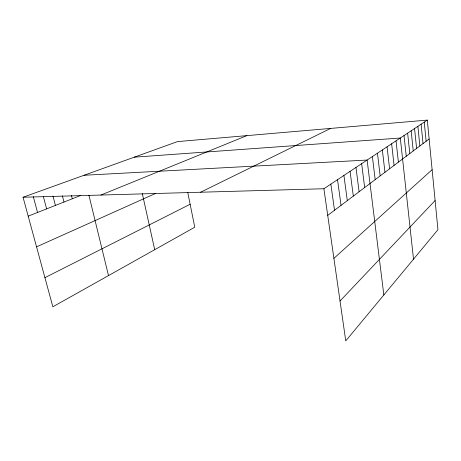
<?xml version="1.0" encoding="UTF-8"?>
<svg xmlns="http://www.w3.org/2000/svg" width="461" height="461" viewBox="0 0 461 461"><rect width="100%" height="100%" fill="white"/><g stroke="black" fill="none" stroke-linecap="round" stroke-linejoin="round"><path stroke-width="0.69" d="M340.028 300.998L435.115 200.529M333.897 258.356L432.118 169.694M327.719 215.396L429.133 138.98M323.893 188.745L427.301 120.102L437.95 229.705L345.762 340.898L323.893 188.745L23.05 197.25L52.848 306.796L194.773 227.221L187.719 192.249M44.924 277.666L190.139 204.263M200.575 192.231L330.646 128.417M36.546 246.854L155.806 193.349M100.919 195.049L246.86 135.632M28.19 216.14L80.375 195.602M23.05 197.25L177.502 141.596L427.301 120.102M134.26 157.178L400.304 138.023L413.517 259.174M84.035 175.272L367.112 160.053L383.834 294.971M33.29 196.588L37.537 212.463M43.386 196.634L46.613 208.891M52.98 196.017L55.424 205.427M62.396 195.856L63.981 202.056M71.438 195.383L72.296 198.783M88.898 195.205L108.502 275.592M142.311 193.614L154.706 249.683M330.848 184.123L334.525 210.274M337.521 179.698L341.048 205.358M343.918 175.451L347.306 200.639M350.06 171.371L353.322 196.109M355.967 167.452L359.102 191.753M361.649 163.684L364.668 187.558M372.379 156.556L375.185 179.634M377.455 153.19L380.164 175.883M382.348 149.94L384.964 172.264M387.073 146.805L389.597 168.772M391.637 143.774L394.074 165.401M396.045 140.853L398.402 162.139M404.026 135.551L406.245 156.227M407.639 133.154L409.8 153.553M411.154 130.82L413.252 150.949M414.566 128.556L416.606 148.425M417.879 126.354L419.867 145.964M421.106 124.216L423.042 143.573M424.247 122.13L426.131 141.245"/></g></svg>
